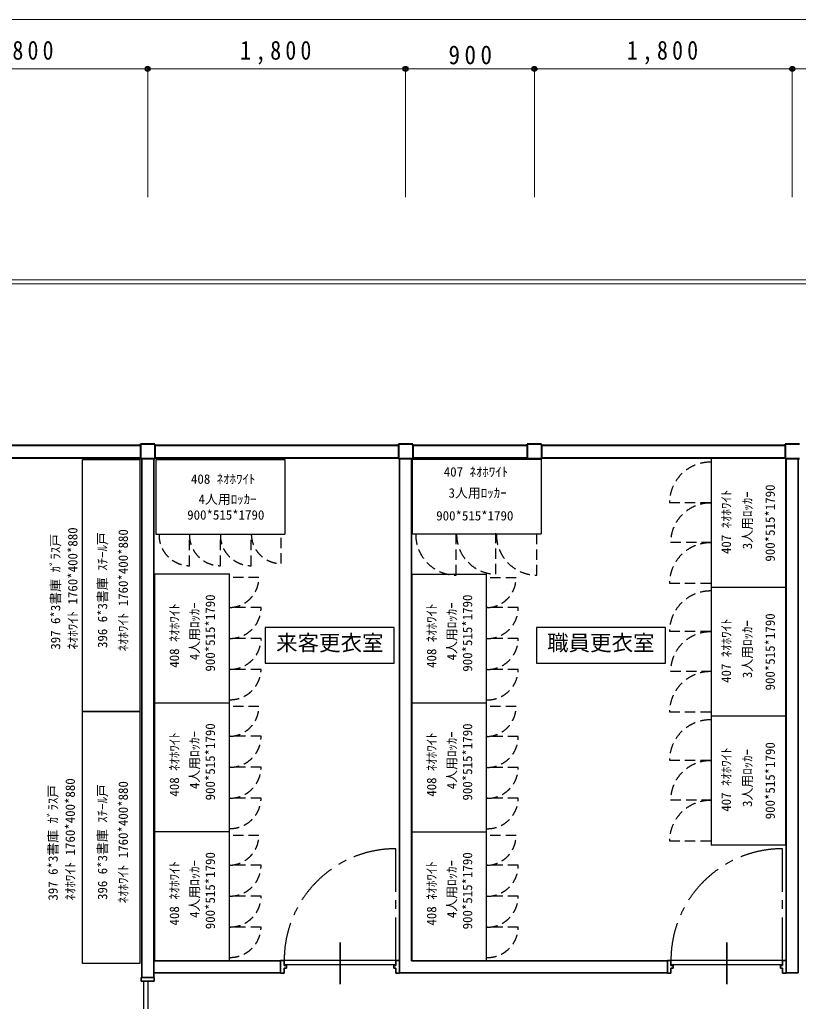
# Model space of a CAD drawing. Units: millimetres at full size, sheet at 1:60. Extents: x -23115 to 23713, y -14805 to 12672.
# Drawn here: x -9695 to -4258, y 5620 to 12477 of the extents above; entities that cross this region are included whole.
import ezdxf
from ezdxf.enums import TextEntityAlignment as Align

# ---------------------------------------------------------------- set-up
doc = ezdxf.new("R2010")
doc.units = ezdxf.units.MM
doc.header["$LTSCALE"] = 60
doc.header["$PDMODE"] = 32
doc.header["$PDSIZE"] = 30
doc.linetypes.add('CHAIN1', pattern=[8, 5, -1, 1, -1])
doc.linetypes.add('DASHED1', pattern=[1.8, 1.2, -0.6])
for name, color, linetype, lineweight in [('1-1', 2, 'Continuous', 40), ('1-2', 3, 'Continuous', 35), ('1-3', 7, 'Continuous', 25), ('1-F', 7, 'Continuous', 25)]:
    doc.layers.add(name, color=color, linetype=linetype, lineweight=lineweight)
doc.styles.add('ＭＳ ゴシック', font='')
doc.styles.get('ＭＳ ゴシック').set_extended_font_data('MS Gothic')

msp = doc.modelspace()

# ---------------------------------------------------------------- linework, layer by layer
at = {"layer": '1-1', "color": 4, "lineweight": 18}
for p, q in [((-21400.64, 12477.37), (21799.36, 12477.37)), ((-10600.64, 12133.68), (-8800.64, 12133.68)), ((-8800.64, 12133.68), (-8800.64, 11238.21)), ((-8800.64, 12133.68), (-7000.64, 12133.68)), ((-7000.64, 12133.68), (-7000.64, 11238.21)), ((-7000.64, 12133.68), (-6100.64, 12133.68)), ((-6100.64, 12133.68), (-6100.64, 11238.21)), ((-6100.64, 12133.68), (-4300.64, 12133.68)), ((-4300.64, 12133.68), (-4300.64, 11238.21)), ((-4300.64, 12133.68), (-2500.64, 12133.68)), ((-21400.64, 10660.79), (23649.36, 10660.79))]:
    msp.add_line(p, q, dxfattribs=at)
at = {"layer": '1-1'}
for p, q in [((-10550.64, 9505.79), (-8850.64, 9505.79)), ((-8850.64, 9505.79), (-8850.64, 9510.79)), ((-8750.64, 9510.79), (-8850.64, 9510.79)), ((-8750.64, 9505.79), (-8750.64, 9510.79)), ((-8750.64, 9505.79), (-7050.64, 9505.79)), ((-7050.64, 9505.79), (-7050.64, 9510.79)), ((-6950.64, 9510.79), (-7050.64, 9510.79)), ((-6950.64, 9505.79), (-6950.64, 9510.79)), ((-6950.64, 9505.79), (-6150.64, 9505.79)), ((-6150.64, 9505.79), (-6150.64, 9510.79)), ((-6050.64, 9510.79), (-6150.64, 9510.79)), ((-6050.64, 9505.79), (-6050.64, 9510.79)), ((-6050.64, 9505.79), (-4350.64, 9505.79)), ((-4350.64, 9505.79), (-4350.64, 9510.79)), ((-4250.64, 9510.79), (-4350.64, 9510.79)), ((-10550.64, 9415.79), (-8850.64, 9415.79)), ((-8850.64, 9410.79), (-8750.64, 9410.79)), ((-8750.64, 9415.79), (-7050.64, 9415.79)), ((-7050.64, 9410.79), (-6950.64, 9410.79)), ((-6950.64, 9415.79), (-6150.64, 9415.79)), ((-6150.64, 9410.79), (-6050.64, 9410.79)), ((-6050.64, 9415.79), (-4350.64, 9415.79)), ((-4350.64, 9410.79), (-4250.64, 9410.79))]:
    msp.add_line(p, q, dxfattribs=at)
at = {"layer": '1-1', "color": 4, "lineweight": 18}
msp.add_lwpolyline([(-21400.64, 10630.79), (23649.36, 10630.79), (23649.36, 10660.79)], dxfattribs=at)
at = {"layer": '1-1'}
for points in [[(-8850.64, 9505.79), (-8850.64, 9415.79), (-8850.64, 9410.79)], [(-8750.64, 9505.79), (-8750.64, 9415.79), (-8750.64, 9410.79)], [(-7050.64, 9505.79), (-7050.64, 9415.79), (-7050.64, 9410.79)], [(-6950.64, 9505.79), (-6950.64, 9415.79), (-6950.64, 9410.79)], [(-6150.64, 9505.79), (-6150.64, 9415.79), (-6150.64, 9410.79)], [(-6050.64, 9505.79), (-6050.64, 9415.79), (-6050.64, 9410.79)], [(-4350.64, 9505.79), (-4350.64, 9415.79), (-4350.64, 9410.79)]]:
    msp.add_lwpolyline(points, dxfattribs=at)
at = {"layer": '1-1', "color": 4}
for p in [(-8800.64, 12133.68), (-7000.64, 12133.68), (-6100.64, 12133.68), (-4300.64, 12133.68)]:
    msp.add_point(p, dxfattribs=at)
at = {"layer": '1-2'}
for p, q in [((-8842.64, 9410.79), (-8842.64, 5785.79)), ((-8758.64, 9410.79), (-8758.64, 5785.79)), ((-7042.64, 5818.79), (-7042.64, 9410.79)), ((-6958.64, 5902.79), (-6958.64, 9410.79)), ((-4342.64, 5818.79), (-4342.64, 9415.79)), ((-4258.64, 5818.79), (-4258.64, 9415.79)), ((-7457.64, 5740.36), (-7457.64, 6031.97)), ((-4757.64, 5740.36), (-4757.64, 6031.97)), ((-8758.64, 5902.79), (-7872.64, 5902.79)), ((-6958.64, 5902.79), (-5172.64, 5902.79)), ((-7832.64, 5870.79), (-7847.64, 5870.79)), ((-7832.64, 5850.79), (-7847.64, 5850.79)), ((-7847.64, 5815.79), (-7847.64, 5850.79)), ((-7832.64, 5850.79), (-7832.64, 5870.79)), ((-7082.64, 5850.79), (-7082.64, 5870.79)), ((-7082.64, 5870.79), (-7067.64, 5870.79)), ((-7082.64, 5850.79), (-7067.64, 5850.79)), ((-7067.64, 5815.79), (-7067.64, 5850.79)), ((-5132.64, 5870.79), (-5147.64, 5870.79)), ((-5132.64, 5850.79), (-5147.64, 5850.79)), ((-5147.64, 5815.79), (-5147.64, 5850.79)), ((-5132.64, 5850.79), (-5132.64, 5870.79)), ((-4382.64, 5850.79), (-4382.64, 5870.79)), ((-4382.64, 5870.79), (-4367.64, 5870.79)), ((-4382.64, 5850.79), (-4367.64, 5850.79)), ((-4367.64, 5815.79), (-4367.64, 5850.79)), ((-8845.64, 5785.79), (-8845.64, 5760.79)), ((-8845.64, 5785.79), (-8755.64, 5785.79)), ((-8845.64, 5760.79), (-8755.64, 5760.79)), ((-8758.64, 5818.79), (-7872.64, 5818.79)), ((-8755.64, 5785.79), (-8755.64, 5760.79)), ((-7847.64, 5815.79), (-7872.64, 5815.79)), ((-7067.64, 5815.79), (-7042.64, 5815.79)), ((-7042.64, 5818.79), (-5172.64, 5818.79)), ((-5147.64, 5815.79), (-5172.64, 5815.79)), ((-4367.64, 5815.79), (-4342.64, 5815.79)), ((-4342.64, 5818.79), (-4258.64, 5818.79))]:
    msp.add_line(p, q, dxfattribs=at)
at = {"layer": '1-2', "color": 7, "linetype": 'CHAIN1', "lineweight": 25}
for p, q in [((-7067.64, 5905.79), (-7067.64, 6685.79)), ((-4367.64, 5905.79), (-4367.64, 6685.79))]:
    msp.add_line(p, q, dxfattribs=at)
at = {"layer": '1-2', "color": 7, "lineweight": 25}
for p, q in [((-7067.64, 5905.79), (-7847.64, 5905.79)), ((-4367.64, 5905.79), (-5147.64, 5905.79)), ((-7067.64, 5873.79), (-7847.64, 5873.79)), ((-4367.64, 5873.79), (-5147.64, 5873.79)), ((-8830.64, 5760.79), (-8830.64, 4948.29)), ((-8800.64, 5760.79), (-8800.64, 4160.79))]:
    msp.add_line(p, q, dxfattribs=at)
at = {"layer": '1-2'}
for points in [[(-7872.64, 5815.79), (-7872.64, 5895.79), (-7872.64, 5905.79)], [(-7847.64, 5870.79), (-7847.64, 5895.79), (-7847.64, 5905.79), (-7872.64, 5905.79)], [(-7067.64, 5870.79), (-7067.64, 5895.79), (-7067.64, 5905.79), (-7042.64, 5905.79)], [(-7042.64, 5815.79), (-7042.64, 5895.79), (-7042.64, 5905.79)], [(-5172.64, 5815.79), (-5172.64, 5895.79), (-5172.64, 5905.79)], [(-5147.64, 5870.79), (-5147.64, 5895.79), (-5147.64, 5905.79), (-5172.64, 5905.79)], [(-4367.64, 5870.79), (-4367.64, 5895.79), (-4367.64, 5905.79), (-4342.64, 5905.79)], [(-4342.64, 5815.79), (-4342.64, 5895.79), (-4342.64, 5905.79)]]:
    msp.add_lwpolyline(points, dxfattribs=at)
at = {"layer": '1-2', "color": 7, "linetype": 'CHAIN1', "lineweight": 25}
for centre in [(-7067.64, 5905.79), (-4367.64, 5905.79)]:
    msp.add_arc(centre, 780, 90, 180, dxfattribs=at)
at = {"layer": '1-3'}
for p, q in [((-8742.78, 9403.69), (-8742.78, 8883.69)), ((-8742.78, 9403.69), (-8742.78, 8883.69)), ((-6954.02, 9406.63), (-6054.02, 9406.63)), ((-6954.02, 9406.63), (-6954.02, 8886.63)), ((-6054.02, 9406.63), (-6054.02, 8886.63)), ((-4867.42, 9410.97), (-4867.42, 8510.97)), ((-4347.42, 9410.97), (-4867.42, 9410.97)), ((-8742.78, 8883.69), (-7842.78, 8883.69)), ((-6954.02, 8886.63), (-6054.02, 8886.63)), ((-8230.03, 7705.48), (-8230.03, 8605.48)), ((-6434.36, 7704.41), (-6434.36, 8604.41)), ((-4867.42, 8510.97), (-4867.42, 7610.97)), ((-4347.42, 8510.97), (-4867.42, 8510.97)), ((-8750.03, 7705.48), (-8230.03, 7705.48)), ((-8230.03, 6805.48), (-8230.03, 7705.48)), ((-6954.36, 7704.41), (-6434.36, 7704.41)), ((-6434.36, 6804.41), (-6434.36, 7704.41)), ((-4867.42, 7610.97), (-4867.42, 6710.97)), ((-4347.42, 7610.97), (-4867.42, 7610.97)), ((-8750.03, 6805.48), (-8230.03, 6805.48)), ((-8230.03, 5905.48), (-8230.03, 6805.48)), ((-6954.36, 6804.41), (-6434.36, 6804.41)), ((-6434.36, 5904.42), (-6434.36, 6804.41)), ((-8750.03, 5905.48), (-8230.03, 5905.48)), ((-6954.36, 5904.42), (-6434.36, 5904.42))]:
    msp.add_line(p, q, dxfattribs=at)
at = {"layer": '1-3', "linetype": 'DASHED1'}
for p, q in [((-5157.76, 9104.73), (-4872.33, 9104.73)), ((-8509.25, 8662.66), (-8509.25, 8886.5)), ((-8293.23, 8662.76), (-8293.23, 8886.5)), ((-8077.21, 8662.62), (-8077.21, 8886.5)), ((-7868.9, 8678.05), (-7868.9, 8878.78)), ((-6647.78, 8596.29), (-6647.78, 8881.73)), ((-6370.04, 8604.01), (-6370.04, 8889.44)), ((-6084.58, 8596.29), (-6084.58, 8881.73)), ((-5150.04, 8826.99), (-4864.61, 8826.99)), ((-8024.39, 8579.36), (-8225.12, 8579.36)), ((-6228.72, 8578.29), (-6429.46, 8578.29)), ((-5157.76, 8541.53), (-4872.33, 8541.53)), ((-8008.96, 8371.05), (-8232.84, 8371.05)), ((-6213.3, 8369.99), (-6437.17, 8369.99)), ((-5157.76, 8204.73), (-4872.33, 8204.73)), ((-8009.1, 8155.03), (-8232.84, 8155.03)), ((-6213.44, 8153.96), (-6437.17, 8153.96)), ((-8009, 7939.01), (-8232.84, 7939.01)), ((-6213.33, 7937.94), (-6437.17, 7937.94)), ((-5150.04, 7926.99), (-4864.61, 7926.99)), ((-8024.39, 7679.36), (-8225.12, 7679.36)), ((-6228.72, 7678.29), (-6429.46, 7678.29)), ((-5157.76, 7641.53), (-4872.33, 7641.53)), ((-8008.96, 7471.05), (-8232.84, 7471.05)), ((-6213.3, 7469.99), (-6437.17, 7469.99)), ((-5157.76, 7304.73), (-4872.33, 7304.73)), ((-8009.1, 7255.03), (-8232.84, 7255.03)), ((-6213.44, 7253.96), (-6437.17, 7253.96)), ((-8009, 7039.01), (-8232.84, 7039.01)), ((-6213.33, 7037.94), (-6437.17, 7037.94)), ((-5150.04, 7026.99), (-4864.61, 7026.99)), ((-8024.39, 6779.36), (-8225.12, 6779.36)), ((-6228.72, 6778.29), (-6429.46, 6778.29)), ((-5157.76, 6741.53), (-4872.33, 6741.53)), ((-8008.96, 6571.05), (-8232.84, 6571.05)), ((-6213.3, 6569.99), (-6437.17, 6569.99)), ((-8009.1, 6355.03), (-8232.84, 6355.03)), ((-6213.44, 6353.96), (-6437.17, 6353.96)), ((-8009, 6139.01), (-8232.84, 6139.01)), ((-6213.33, 6137.94), (-6437.17, 6137.94))]:
    msp.add_line(p, q, dxfattribs=at)
at = {"layer": '1-3'}
for points in [[(-8856.34, 7645.34), (-9256.34, 7645.34), (-9256.34, 9405.34), (-8856.34, 9405.34)], [(-8856.34, 5885.34), (-9256.34, 5885.34), (-9256.34, 7645.34), (-8856.34, 7645.34)]]:
    msp.add_lwpolyline(points, close=True, dxfattribs=at)
for points in [[(-8742.78, 9403.69), (-7842.78, 9403.69), (-7842.78, 8883.69)], [(-4347.42, 9410.97), (-4347.42, 8510.97), (-4867.42, 8510.97)], [(-8750.03, 7705.48), (-8750.03, 8605.48), (-8230.03, 8605.48)], [(-6954.36, 7704.41), (-6954.36, 8604.41), (-6434.36, 8604.41)], [(-4347.42, 8510.97), (-4347.42, 7610.97), (-4867.42, 7610.97)], [(-8750.03, 6805.48), (-8750.03, 7705.48), (-8230.03, 7705.48)], [(-6954.36, 6804.41), (-6954.36, 7704.41), (-6434.36, 7704.41)], [(-4347.42, 7610.97), (-4347.42, 6710.97), (-4867.42, 6710.97)], [(-8750.03, 5905.48), (-8750.03, 6805.48), (-8230.03, 6805.48)], [(-6954.36, 5904.42), (-6954.36, 6804.41), (-6434.36, 6804.41)]]:
    msp.add_lwpolyline(points, dxfattribs=at)
at = {"layer": '1-3', "linetype": 'DASHED1'}
for centre, radius, start, end in [((-4872.33, 9100.87), 285.46, 90, 179.22572), ((-4872.33, 8823.13), 277.74, 90, 179.20427), ((-8505.39, 8878.78), 216.16, 177.95448, 268.97754), ((-8293.23, 8878.78), 216.02, 180, 270), ((-8077.21, 8878.78), 216.16, 177.95448, 270), ((-7868.9, 8886.5), 208.45, 182.1212, 270), ((-6643.92, 8881.73), 285.46, 180, 269.22572), ((-6366.18, 8881.73), 277.74, 180, 269.20427), ((-6080.72, 8881.73), 285.46, 180, 269.22577), ((-4872.33, 8537.67), 285.46, 90, 179.22577), ((-8232.84, 8579.36), 208.45, 272.1212, 0), ((-6437.17, 8578.29), 208.45, 272.1212, 0), ((-4872.33, 8200.87), 285.46, 90, 179.22572), ((-8225.12, 8371.05), 216.16, 267.95448, 0), ((-6429.46, 8369.99), 216.16, 267.95448, 0), ((-4872.33, 7923.13), 277.74, 90, 179.20427), ((-8225.12, 8155.03), 216.02, 270, 0), ((-6429.46, 8153.96), 216.02, 270, 0), ((-8225.12, 7942.86), 216.16, 267.95448, 358.97754), ((-6429.46, 7941.8), 216.16, 267.95448, 358.97754), ((-4872.33, 7637.67), 285.46, 90, 179.22577), ((-8232.84, 7679.36), 208.45, 272.1212, 0), ((-6437.17, 7678.29), 208.45, 272.1212, 0), ((-4872.33, 7300.87), 285.46, 90, 179.22572), ((-8225.12, 7471.05), 216.16, 267.95448, 0), ((-6429.46, 7469.99), 216.16, 267.95448, 0), ((-4872.33, 7023.13), 277.74, 90, 179.20427), ((-8225.12, 7255.03), 216.02, 270, 0), ((-6429.46, 7253.96), 216.02, 270, 0), ((-8225.12, 7042.86), 216.16, 267.95448, 358.97754), ((-6429.46, 7041.8), 216.16, 267.95448, 358.97754), ((-4872.33, 6737.67), 285.46, 90, 179.22577), ((-8232.84, 6779.36), 208.45, 272.1212, 0), ((-6437.17, 6778.29), 208.45, 272.1212, 0), ((-8225.12, 6571.05), 216.16, 267.95448, 0), ((-6429.46, 6569.99), 216.16, 267.95448, 0), ((-8225.12, 6355.03), 216.02, 270, 0), ((-6429.46, 6353.96), 216.02, 270, 0), ((-8225.12, 6142.86), 216.16, 267.95448, 358.97754), ((-6429.46, 6141.8), 216.16, 267.95448, 358.97754)]:
    msp.add_arc(centre, radius, start, end, dxfattribs=at)
at = {"layer": '1-F'}
for points in [[(-7980.49, 7981.28), (-7080.49, 7981.28), (-7080.49, 8231.28), (-7980.49, 8231.28)], [(-6086.52, 7981.7), (-5186.52, 7981.7), (-5186.52, 8231.7), (-6086.52, 8231.7)]]:
    msp.add_lwpolyline(points, close=True, dxfattribs=at)

# ---------------------------------------------------------------- texts
at = {"layer": '1-1', "color": 7, "char_height": 132, "attachment_point": 7, "style": 'ＭＳ ゴシック'}
for s, insert in [('\\T1.38;\\W0.85;1,800', (-9955.64, 12163.68)), ('\\T1.38;\\W0.85;1,800', (-8155.64, 12163.68)), ('\\T1.38;\\W0.9;900', (-6700.64, 12163.68)), ('\\T1.38;\\W0.85;1,800', (-5455.64, 12163.68))]:
    msp.add_mtext(s, dxfattribs=dict(at, insert=insert))
at = {"layer": '1-3', "color": 4, "style": 'ＭＳ ゴシック'}
for s, p in [('407 ﾈｵﾎﾜｲﾄ', (-6733.53, 9265.56)), ('408 ﾈｵﾎﾜｲﾄ', (-8498.28, 9215.42)), ('3人用ﾛｯｶｰ', (-6699.88, 9118.34)), ('4人用ﾛｯｶｰ', (-8445.5, 9074.67)), ('900*515*1790', (-8524.67, 8964.71)), ('900*515*1790', (-6786.18, 8959.17))]:
    msp.add_text(s, height=65.98, dxfattribs=at).set_placement(p, align=Align.BOTTOM_LEFT)
for s, p in [('900*515*1790', (-4402.42, 8691.57)), ('407 ﾈｵﾎﾜｲﾄ', (-4708.8, 8744.22)), ('3人用ﾛｯｶｰ', (-4561.58, 8777.87)), ('ﾈｵﾎﾜｲﾄ 1760*400*880', (-9271.37, 8077.21)), ('397 6*3書庫 ｶﾞﾗｽ戸', (-9391.41, 8076.28)), ('396 6*3書庫 ｽﾁｰﾙ戸', (-9063.59, 8087.91)), ('ﾈｵﾎﾜｲﾄ 1760*400*880', (-8919.11, 8064.64)), ('900*515*1790', (-8311.05, 7923.59)), ('900*515*1790', (-6515.39, 7922.52)), ('408 ﾈｵﾎﾜｲﾄ', (-8561.76, 7949.98)), ('4人用ﾛｯｶｰ', (-8421.01, 8002.76)), ('408 ﾈｵﾎﾜｲﾄ', (-6766.1, 7948.91)), ('4人用ﾛｯｶｰ', (-6625.35, 8001.7)), ('900*515*1790', (-4402.42, 7791.57)), ('407 ﾈｵﾎﾜｲﾄ', (-4708.8, 7844.22)), ('3人用ﾛｯｶｰ', (-4561.58, 7877.87)), ('900*515*1790', (-8311.05, 7023.59)), ('900*515*1790', (-6515.39, 7022.52)), ('408 ﾈｵﾎﾜｲﾄ', (-8561.76, 7049.98)), ('4人用ﾛｯｶｰ', (-8421.01, 7102.76)), ('408 ﾈｵﾎﾜｲﾄ', (-6766.1, 7048.91)), ('4人用ﾛｯｶｰ', (-6625.35, 7101.7)), ('900*515*1790', (-4402.42, 6891.57)), ('407 ﾈｵﾎﾜｲﾄ', (-4708.8, 6944.23)), ('3人用ﾛｯｶｰ', (-4561.58, 6977.88)), ('ﾈｵﾎﾜｲﾄ 1760*400*880', (-9288.85, 6324.47)), ('ﾈｵﾎﾜｲﾄ 1760*400*880', (-8919.11, 6304.64)), ('397 6*3書庫 ｶﾞﾗｽ戸', (-9408.9, 6323.54)), ('396 6*3書庫 ｽﾁｰﾙ戸', (-9063.59, 6327.91)), ('900*515*1790', (-8311.05, 6123.59)), ('900*515*1790', (-6515.39, 6122.52)), ('408 ﾈｵﾎﾜｲﾄ', (-8561.76, 6149.98)), ('4人用ﾛｯｶｰ', (-8421.01, 6202.76)), ('408 ﾈｵﾎﾜｲﾄ', (-6766.1, 6148.92)), ('4人用ﾛｯｶｰ', (-6625.35, 6201.7))]:
    msp.add_text(s, height=65.98, rotation=90, dxfattribs=at).set_placement(p, align=Align.BOTTOM_LEFT)
at = {"layer": '1-F', "color": 4, "style": 'ＭＳ ゴシック'}
for s, p in [('来客更衣室', (-7904.33, 8035.79)), ('職員更衣室', (-6012.23, 8035.79))]:
    msp.add_text(s, height=110, dxfattribs=at).set_placement(p, align=Align.BOTTOM_LEFT)

doc.saveas('drawing.dxf')
